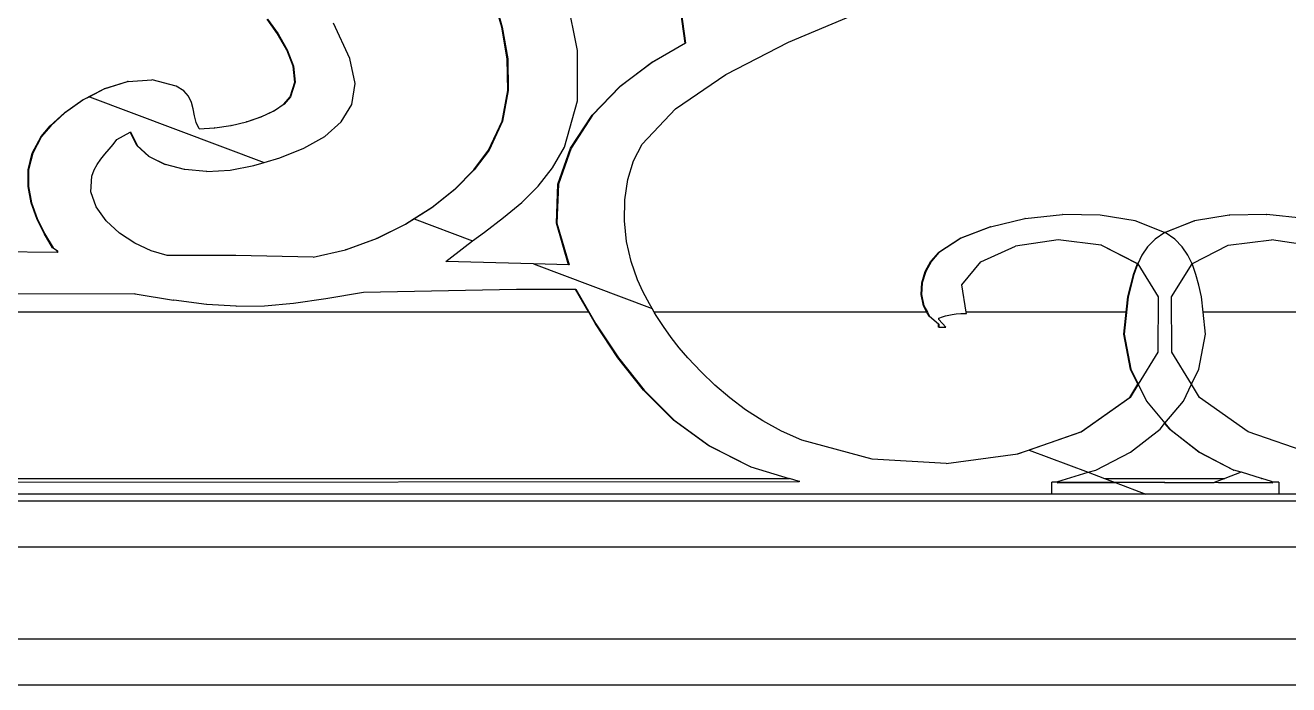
# Model space of a CAD drawing. Header units: inches. Extents: x 3672 to 10975, y -27382 to -746.
# Drawn here: x 4097.61 to 4111.33, y -26888.6 to -26881.43 of the extents above; entities that cross this region are included whole.
import ezdxf

# ---------------------------------------------------------------- set-up
doc = ezdxf.new("R2010")
doc.units = ezdxf.units.IN
doc.header["$LTSCALE"] = 17
doc.header["$MEASUREMENT"] = 0
doc.layers.add('25 BOT BAR', color=12, linetype='Continuous', lineweight=25)

# ---------------------------------------------------------------- blocks, each defined once
blk = doc.blocks.new('A$C99292ed1')
for p, q in [((32.767, 6.123), (32.668, 7.015)), ((32.672, 7.015), (32.772, 6.123)), ((30.778, 6.343), (30.681, 6.761)), ((30.686, 6.761), (30.782, 6.343)), ((31.598, 6.026), (31.488, 6.728)), ((28.342, 6.251), (28.228, 6.452)), ((28.233, 6.452), (28.347, 6.251)), ((33.891, 6.138), (34.656, 6.54)), ((29.126, 5.916), (28.949, 6.398)), ((30.836, 5.912), (30.778, 6.343)), ((30.782, 6.343), (30.778, 6.343)), ((30.782, 6.343), (30.841, 5.912)), ((28.442, 6.034), (28.342, 6.251)), ((28.347, 6.251), (28.342, 6.251)), ((28.347, 6.251), (28.447, 6.034)), ((32.404, 5.864), (32.767, 6.123)), ((32.772, 6.123), (32.409, 5.864)), ((32.772, 6.123), (32.767, 6.123)), ((33.21, 5.698), (33.891, 6.138)), ((28.51, 5.812), (28.442, 6.034)), ((28.447, 6.034), (28.442, 6.034)), ((28.447, 6.034), (28.515, 5.812)), ((29.185, 5.578), (29.126, 5.916)), ((30.842, 5.482), (30.836, 5.912)), ((30.841, 5.912), (30.836, 5.912)), ((30.841, 5.912), (30.847, 5.482)), ((31.597, 5.343), (31.598, 6.026)), ((28.528, 5.596), (28.51, 5.812)), ((28.515, 5.812), (28.51, 5.812)), ((28.515, 5.812), (28.532, 5.596)), ((32.058, 5.536), (32.404, 5.864)), ((32.409, 5.864), (32.063, 5.536)), ((32.409, 5.864), (32.404, 5.864)), ((26.718, 5.605), (26.976, 5.627)), ((26.976, 5.627), (26.977, 5.626)), ((26.981, 5.627), (26.976, 5.627)), ((27.242, 5.542), (26.981, 5.627)), ((32.663, 5.232), (33.21, 5.698)), ((26.228, 5.354), (26.46, 5.505)), ((26.464, 5.505), (26.298, 5.397)), ((26.46, 5.505), (26.713, 5.605)), ((26.464, 5.505), (26.46, 5.505)), ((26.718, 5.605), (26.464, 5.505)), ((26.718, 5.605), (26.713, 5.605)), ((27.323, 5.479), (27.242, 5.542)), ((28.477, 5.397), (28.528, 5.596)), ((28.532, 5.596), (28.482, 5.397)), ((28.532, 5.596), (28.528, 5.596)), ((29.149, 5.293), (29.185, 5.578)), ((31.757, 5.146), (32.058, 5.536)), ((32.063, 5.536), (31.761, 5.146)), ((32.063, 5.536), (32.058, 5.536)), ((26.028, 5.177), (26.228, 5.354)), ((26.232, 5.354), (26.033, 5.177)), ((26.232, 5.354), (26.228, 5.354)), ((26.298, 5.397), (26.232, 5.354)), ((26.298, 5.397), (28.195, 4.505)), ((27.375, 5.405), (27.323, 5.479)), ((27.407, 5.321), (27.375, 5.405)), ((28.409, 5.296), (28.477, 5.397)), ((28.482, 5.397), (28.414, 5.296)), ((28.482, 5.397), (28.477, 5.397)), ((30.78, 5.064), (30.842, 5.482)), ((30.847, 5.482), (30.784, 5.064)), ((30.847, 5.482), (30.842, 5.482)), ((27.426, 5.232), (27.407, 5.321)), ((27.44, 5.14), (27.426, 5.232)), ((28.302, 5.204), (28.409, 5.296)), ((28.414, 5.296), (28.307, 5.204)), ((28.414, 5.296), (28.409, 5.296)), ((29.034, 5.055), (29.149, 5.293)), ((31.457, 4.713), (31.597, 5.343)), ((32.301, 4.754), (32.663, 5.232)), ((25.873, 5.003), (26.028, 5.177)), ((26.033, 5.177), (25.878, 5.003)), ((26.033, 5.177), (26.028, 5.177)), ((27.459, 5.049), (27.44, 5.14)), ((28.005, 5.057), (28.164, 5.123)), ((28.169, 5.123), (28.01, 5.057)), ((28.164, 5.123), (28.302, 5.204)), ((28.169, 5.123), (28.164, 5.123)), ((28.307, 5.204), (28.169, 5.123)), ((28.307, 5.204), (28.302, 5.204)), ((31.524, 4.701), (31.757, 5.146)), ((31.761, 5.146), (31.529, 4.701)), ((31.761, 5.146), (31.757, 5.146)), ((25.774, 4.858), (25.873, 5.003)), ((25.878, 5.003), (25.779, 4.858)), ((25.878, 5.003), (25.873, 5.003)), ((27.49, 4.962), (27.459, 5.049)), ((27.49, 4.962), (27.656, 4.973)), ((27.661, 4.973), (27.656, 4.973)), ((27.661, 4.973), (27.833, 5.006)), ((27.837, 5.006), (27.833, 5.006)), ((27.837, 5.006), (28.005, 5.057)), ((28.01, 5.057), (28.005, 5.057)), ((28.854, 4.859), (29.034, 5.055)), ((30.634, 4.671), (30.78, 5.064)), ((30.784, 5.064), (30.639, 4.671)), ((30.784, 5.064), (30.78, 5.064)), ((25.678, 4.632), (25.774, 4.858)), ((25.779, 4.858), (25.683, 4.632)), ((25.779, 4.858), (25.774, 4.858)), ((26.556, 4.749), (26.597, 4.817)), ((26.597, 4.817), (26.742, 4.918)), ((26.742, 4.918), (26.746, 4.92)), ((26.813, 4.733), (26.742, 4.918)), ((26.746, 4.92), (26.818, 4.733)), ((28.626, 4.698), (28.854, 4.859)), ((26.466, 4.618), (26.512, 4.684)), ((26.512, 4.684), (26.556, 4.749)), ((26.943, 4.584), (26.813, 4.733)), ((26.818, 4.733), (26.813, 4.733)), ((26.818, 4.733), (26.947, 4.584)), ((28.365, 4.569), (28.626, 4.698)), ((30.473, 4.405), (30.634, 4.671)), ((30.639, 4.671), (30.478, 4.405)), ((30.639, 4.671), (30.634, 4.671)), ((31.329, 4.43), (31.457, 4.713)), ((31.387, 4.209), (31.524, 4.701)), ((31.529, 4.701), (31.392, 4.209)), ((31.529, 4.701), (31.524, 4.701)), ((32.207, 4.528), (32.301, 4.754)), ((25.633, 4.405), (25.678, 4.632)), ((25.683, 4.632), (25.638, 4.405)), ((25.683, 4.632), (25.678, 4.632)), ((26.382, 4.479), (26.422, 4.551)), ((26.422, 4.551), (26.466, 4.618)), ((27.119, 4.476), (26.943, 4.584)), ((26.947, 4.584), (26.943, 4.584)), ((26.947, 4.584), (27.124, 4.476)), ((28.195, 4.505), (28.365, 4.569)), ((32.145, 4.272), (32.207, 4.528)), ((25.632, 4.179), (25.633, 4.405)), ((25.638, 4.405), (25.633, 4.405)), ((25.638, 4.405), (25.636, 4.179)), ((26.324, 4.319), (26.349, 4.403)), ((26.349, 4.403), (26.382, 4.479)), ((27.124, 4.476), (27.119, 4.476)), ((27.331, 4.409), (27.124, 4.476)), ((27.336, 4.409), (27.331, 4.409)), ((27.57, 4.384), (27.336, 4.409)), ((27.574, 4.384), (27.827, 4.402)), ((27.827, 4.402), (28.085, 4.464)), ((28.085, 4.464), (28.195, 4.505)), ((30.265, 4.142), (30.473, 4.405)), ((30.478, 4.405), (30.27, 4.142)), ((30.478, 4.405), (30.473, 4.405)), ((31.173, 4.182), (31.329, 4.43)), ((26.315, 4.106), (26.324, 4.319)), ((27.572, 4.384), (27.57, 4.384)), ((27.574, 4.384), (27.572, 4.384)), ((32.113, 3.997), (32.145, 4.272)), ((25.665, 3.958), (25.632, 4.179)), ((25.636, 4.179), (25.632, 4.179)), ((25.636, 4.179), (25.67, 3.958)), ((30.016, 3.892), (30.265, 4.142)), ((30.27, 4.142), (30.021, 3.892)), ((30.27, 4.142), (30.265, 4.142)), ((30.993, 3.96), (31.173, 4.182)), ((31.371, 3.678), (31.387, 4.209)), ((31.392, 4.209), (31.376, 3.678)), ((31.392, 4.209), (31.387, 4.209)), ((26.372, 3.902), (26.315, 4.106)), ((32.109, 3.712), (32.113, 3.997)), ((25.726, 3.744), (25.665, 3.958)), ((25.67, 3.958), (25.665, 3.958)), ((25.67, 3.958), (25.731, 3.744)), ((26.479, 3.713), (26.372, 3.902)), ((29.731, 3.666), (30.016, 3.892)), ((30.021, 3.892), (29.826, 3.738)), ((30.021, 3.892), (30.016, 3.892)), ((30.796, 3.756), (30.993, 3.96)), ((25.807, 3.538), (25.726, 3.744)), ((25.731, 3.744), (25.726, 3.744)), ((25.731, 3.744), (25.811, 3.538)), ((26.624, 3.546), (26.479, 3.713)), ((29.826, 3.738), (29.736, 3.666)), ((29.826, 3.738), (30.46, 3.44)), ((30.589, 3.56), (30.796, 3.756)), ((32.132, 3.429), (32.109, 3.712)), ((36.084, 3.632), (36.458, 3.742)), ((36.462, 3.742), (36.458, 3.742)), ((36.462, 3.742), (36.864, 3.797)), ((36.869, 3.797), (36.864, 3.797)), ((37.276, 3.789), (36.869, 3.797)), ((37.655, 3.71), (37.276, 3.789)), ((37.975, 3.553), (37.655, 3.71)), ((37.975, 3.553), (38.295, 3.71)), ((38.3, 3.71), (37.979, 3.552)), ((38.295, 3.71), (38.3, 3.71)), ((38.675, 3.789), (38.3, 3.71)), ((38.675, 3.789), (38.679, 3.789)), ((39.082, 3.797), (38.679, 3.789)), ((39.082, 3.797), (39.086, 3.797)), ((39.493, 3.742), (39.086, 3.797)), ((29.417, 3.472), (29.731, 3.666)), ((29.736, 3.666), (29.422, 3.472)), ((29.736, 3.666), (29.731, 3.666)), ((31.502, 3.116), (31.371, 3.678)), ((31.376, 3.678), (31.371, 3.678)), ((31.376, 3.678), (31.507, 3.116)), ((35.757, 3.476), (36.079, 3.632)), ((36.084, 3.632), (35.762, 3.476)), ((36.084, 3.632), (36.079, 3.632)), ((25.898, 3.344), (25.807, 3.538)), ((25.811, 3.538), (25.807, 3.538)), ((25.811, 3.538), (25.903, 3.344)), ((26.792, 3.407), (26.624, 3.546)), ((29.08, 3.32), (29.417, 3.472)), ((29.422, 3.472), (29.085, 3.32)), ((29.422, 3.472), (29.417, 3.472)), ((30.378, 3.364), (30.46, 3.44)), ((30.46, 3.44), (30.589, 3.56)), ((35.519, 3.282), (35.757, 3.476)), ((35.762, 3.476), (35.524, 3.282)), ((35.762, 3.476), (35.757, 3.476)), ((36.82, 3.452), (36.355, 3.368)), ((37.285, 3.382), (36.82, 3.452)), ((37.871, 3.462), (37.789, 3.359)), ((37.976, 3.552), (37.871, 3.462)), ((37.976, 3.552), (37.975, 3.553)), ((37.979, 3.552), (37.976, 3.552)), ((38.085, 3.462), (37.979, 3.552)), ((38.166, 3.359), (38.085, 3.462)), ((38.666, 3.382), (39.135, 3.452)), ((39.596, 3.368), (39.135, 3.452)), ((25.948, 3.282), (21.687, 3.344)), ((25.948, 3.303), (25.898, 3.344)), ((25.903, 3.344), (25.898, 3.344)), ((25.903, 3.344), (25.952, 3.303)), ((25.948, 3.282), (25.948, 3.303)), ((25.952, 3.303), (25.948, 3.303)), ((25.952, 3.303), (25.952, 3.282)), ((26.97, 3.303), (26.792, 3.407)), ((27.143, 3.241), (26.97, 3.303)), ((28.73, 3.22), (29.08, 3.32)), ((29.085, 3.32), (29.08, 3.32)), ((30.168, 3.158), (30.378, 3.364)), ((32.18, 3.158), (32.132, 3.429)), ((35.978, 3.156), (36.355, 3.368)), ((37.289, 3.382), (37.285, 3.382)), ((37.674, 3.134), (37.285, 3.382)), ((37.289, 3.382), (37.679, 3.134)), ((37.789, 3.359), (37.727, 3.245)), ((38.228, 3.245), (38.166, 3.359)), ((38.276, 3.134), (38.666, 3.382)), ((25.952, 3.282), (25.948, 3.282)), ((27.887, 3.241), (27.143, 3.241)), ((28.73, 3.22), (27.887, 3.241)), ((31.122, 3.128), (30.168, 3.158)), ((32.251, 2.909), (32.18, 3.158)), ((35.375, 3.023), (35.437, 3.164)), ((35.442, 3.164), (35.38, 3.023)), ((35.437, 3.164), (35.519, 3.282)), ((35.442, 3.164), (35.437, 3.164)), ((35.524, 3.282), (35.442, 3.164)), ((35.524, 3.282), (35.519, 3.282)), ((35.772, 2.843), (35.978, 3.156)), ((37.727, 3.245), (37.682, 3.127)), ((38.273, 3.127), (38.228, 3.245)), ((31.122, 3.128), (32.408, 2.523)), ((31.502, 3.116), (31.122, 3.128)), ((31.507, 3.116), (31.502, 3.116)), ((35.338, 2.868), (35.375, 3.023)), ((35.38, 3.023), (35.343, 2.868)), ((35.38, 3.023), (35.375, 3.023)), ((37.637, 2.983), (37.675, 3.119)), ((37.68, 3.119), (37.642, 2.983)), ((37.679, 3.134), (37.674, 3.134)), ((37.678, 3.127), (37.674, 3.134)), ((37.675, 3.119), (37.678, 3.127)), ((37.675, 3.119), (37.68, 3.119)), ((37.678, 3.127), (37.68, 3.132)), ((37.68, 3.121), (37.678, 3.127)), ((37.679, 3.134), (37.68, 3.132)), ((37.68, 3.132), (37.682, 3.127)), ((37.682, 3.127), (37.68, 3.121)), ((37.68, 3.121), (37.68, 3.119)), ((37.682, 3.127), (37.905, 2.681)), ((38.051, 2.681), (38.273, 3.127)), ((38.273, 3.127), (38.276, 3.134)), ((38.276, 3.119), (38.273, 3.127)), ((38.313, 2.983), (38.276, 3.119)), ((32.312, 2.745), (32.251, 2.909)), ((37.606, 2.837), (37.637, 2.983)), ((37.642, 2.983), (37.61, 2.837)), ((37.637, 2.983), (37.642, 2.983)), ((38.345, 2.837), (38.313, 2.983)), ((29.275, 2.743), (30.937, 2.784)), ((30.937, 2.784), (31.577, 2.784)), ((31.577, 2.784), (31.581, 2.784)), ((31.721, 2.472), (31.577, 2.784)), ((31.581, 2.784), (31.799, 2.315)), ((32.379, 2.584), (32.312, 2.745)), ((35.33, 2.709), (35.338, 2.868)), ((35.343, 2.868), (35.335, 2.709)), ((35.343, 2.868), (35.338, 2.868)), ((35.819, 2.472), (35.772, 2.843)), ((37.575, 2.681), (37.606, 2.837)), ((37.61, 2.837), (37.58, 2.681)), ((37.606, 2.837), (37.61, 2.837)), ((38.376, 2.681), (38.345, 2.837)), ((16.133, 2.743), (26.791, 2.722)), ((26.796, 2.722), (26.791, 2.722)), ((26.796, 2.722), (27.211, 2.632)), ((27.216, 2.632), (27.211, 2.632)), ((27.569, 2.576), (27.216, 2.632)), ((28.514, 2.593), (28.865, 2.655)), ((28.865, 2.655), (29.275, 2.743)), ((35.335, 2.709), (35.33, 2.709)), ((35.355, 2.557), (35.33, 2.709)), ((35.335, 2.709), (35.36, 2.557)), ((37.58, 2.681), (37.537, 2.171)), ((37.557, 2.472), (37.575, 2.681)), ((37.575, 2.681), (37.58, 2.681)), ((37.905, 2.681), (37.901, 1.929)), ((38.054, 1.929), (38.051, 2.681)), ((38.393, 2.472), (38.376, 2.681)), ((31.721, 2.472), (15.246, 2.472)), ((27.574, 2.576), (27.569, 2.576)), ((27.888, 2.551), (27.574, 2.576)), ((27.892, 2.551), (27.888, 2.551)), ((27.893, 2.551), (27.892, 2.551)), ((27.893, 2.551), (28.198, 2.558)), ((28.198, 2.558), (28.514, 2.593)), ((31.795, 2.315), (31.721, 2.472)), ((32.408, 2.523), (32.379, 2.584)), ((32.432, 2.472), (32.408, 2.523)), ((35.393, 2.472), (32.432, 2.472)), ((32.452, 2.428), (32.432, 2.472)), ((35.36, 2.557), (35.355, 2.557)), ((35.393, 2.472), (35.355, 2.557)), ((35.36, 2.557), (35.398, 2.472)), ((35.398, 2.472), (35.393, 2.472)), ((35.417, 2.419), (35.393, 2.472)), ((35.398, 2.472), (35.422, 2.419)), ((37.557, 2.472), (35.819, 2.472)), ((35.822, 2.452), (35.819, 2.472)), ((37.532, 2.171), (37.557, 2.472)), ((40.131, 2.472), (38.393, 2.472)), ((38.418, 2.171), (38.393, 2.472)), ((32.531, 2.275), (32.452, 2.428)), ((35.422, 2.419), (35.417, 2.419)), ((35.519, 2.307), (35.417, 2.419)), ((35.422, 2.419), (35.524, 2.307)), ((35.524, 2.39), (35.561, 2.407)), ((35.524, 2.37), (35.524, 2.39)), ((35.599, 2.266), (35.524, 2.37)), ((35.561, 2.407), (35.595, 2.421)), ((35.595, 2.421), (35.631, 2.432)), ((35.631, 2.432), (35.669, 2.441)), ((35.669, 2.441), (35.712, 2.447)), ((35.712, 2.447), (35.762, 2.451)), ((35.762, 2.451), (35.822, 2.452)), ((31.799, 2.315), (31.795, 2.315)), ((32.038, 1.852), (31.795, 2.315)), ((31.799, 2.315), (32.043, 1.852)), ((32.615, 2.128), (32.531, 2.275)), ((35.524, 2.307), (35.519, 2.307)), ((35.519, 2.266), (35.519, 2.307)), ((35.524, 2.266), (35.519, 2.266)), ((35.524, 2.307), (35.524, 2.266)), ((35.524, 2.266), (35.599, 2.266)), ((32.703, 1.986), (32.615, 2.128)), ((37.532, 2.171), (37.537, 2.171)), ((37.603, 1.695), (37.532, 2.171)), ((37.537, 2.171), (37.608, 1.695)), ((38.347, 1.695), (38.418, 2.171)), ((32.796, 1.851), (32.703, 1.986)), ((37.901, 1.929), (37.688, 1.492)), ((38.268, 1.492), (38.054, 1.929)), ((32.043, 1.852), (32.038, 1.852)), ((32.317, 1.41), (32.038, 1.852)), ((32.043, 1.852), (32.322, 1.41)), ((32.94, 1.661), (32.796, 1.851)), ((33.091, 1.479), (32.94, 1.661)), ((37.603, 1.695), (37.608, 1.695)), ((37.683, 1.492), (37.603, 1.695)), ((37.608, 1.695), (37.686, 1.497)), ((38.268, 1.492), (38.347, 1.695)), ((32.322, 1.41), (32.317, 1.41)), ((32.643, 1.006), (32.317, 1.41)), ((32.322, 1.41), (32.648, 1.006)), ((33.252, 1.306), (33.091, 1.479)), ((37.596, 1.314), (37.683, 1.492)), ((37.685, 1.486), (37.601, 1.314)), ((37.683, 1.492), (37.686, 1.497)), ((37.685, 1.486), (37.683, 1.492)), ((37.688, 1.492), (37.685, 1.486)), ((37.686, 1.497), (37.688, 1.492)), ((37.688, 1.492), (37.778, 1.262)), ((38.178, 1.262), (38.268, 1.492)), ((38.354, 1.314), (38.268, 1.492)), ((33.425, 1.144), (33.252, 1.306)), ((37.068, 0.848), (37.596, 1.314)), ((37.601, 1.314), (37.072, 0.848)), ((37.601, 1.314), (37.596, 1.314)), ((37.778, 1.262), (37.978, 0.962)), ((37.978, 0.962), (38.178, 1.262)), ((38.883, 0.848), (38.354, 1.314)), ((33.612, 0.993), (33.425, 1.144)), ((32.648, 1.006), (32.643, 1.006)), ((33.026, 0.655), (32.643, 1.006)), ((32.648, 1.006), (33.031, 0.655)), ((33.815, 0.855), (33.612, 0.993)), ((37.975, 0.959), (37.978, 0.962)), ((37.978, 0.962), (38.03, 0.883)), ((34.036, 0.731), (33.815, 0.855)), ((36.379, 0.545), (37.068, 0.848)), ((37.072, 0.848), (36.503, 0.597)), ((37.072, 0.848), (37.068, 0.848)), ((37.603, 0.568), (37.925, 0.883)), ((37.925, 0.883), (37.975, 0.959)), ((38.026, 0.883), (37.975, 0.959)), ((38.026, 0.883), (38.03, 0.883)), ((38.347, 0.568), (38.026, 0.883)), ((38.03, 0.883), (38.352, 0.568)), ((39.572, 0.545), (38.883, 0.848)), ((34.797, 0.473), (34.036, 0.731)), ((33.031, 0.655), (33.026, 0.655)), ((33.477, 0.371), (33.026, 0.655)), ((33.031, 0.655), (33.482, 0.371)), ((36.503, 0.597), (36.383, 0.545)), ((36.503, 0.597), (37.144, 0.296)), ((37.228, 0.327), (37.603, 0.568)), ((38.347, 0.568), (38.352, 0.568)), ((38.723, 0.327), (38.347, 0.568)), ((38.352, 0.568), (38.727, 0.327)), ((35.602, 0.415), (34.797, 0.473)), ((35.602, 0.415), (36.379, 0.545)), ((36.383, 0.545), (36.379, 0.545)), ((33.482, 0.371), (33.477, 0.371)), ((33.482, 0.371), (33.897, 0.213)), ((36.814, 0.171), (37.144, 0.296)), ((37.144, 0.296), (37.228, 0.327)), ((37.144, 0.296), (37.32, 0.213)), ((38.807, 0.296), (38.63, 0.213)), ((38.723, 0.327), (38.727, 0.327)), ((38.807, 0.296), (38.727, 0.327)), ((38.809, 0.297), (38.807, 0.296)), ((39.027, 0.213), (38.809, 0.297)), ((15.761, 0.15), (34.007, 0.171)), ((15.823, 0.213), (33.897, 0.213)), ((33.897, 0.213), (33.902, 0.213)), ((34.007, 0.171), (33.902, 0.213)), ((34.012, 0.171), (34.007, 0.171)), ((36.749, 0), (36.749, 0.161)), ((36.814, 0.161), (36.749, 0.161)), ((36.814, 0.161), (36.814, 0.171)), ((36.814, 0.15), (36.814, 0.161)), ((37.437, 0.158), (36.814, 0.161)), ((37.447, 0.153), (36.814, 0.15)), ((37.32, 0.213), (38.63, 0.213)), ((37.32, 0.213), (37.437, 0.158)), ((37.437, 0.158), (37.447, 0.153)), ((37.975, 0.156), (37.437, 0.158)), ((37.975, 0.156), (37.447, 0.153)), ((37.447, 0.153), (37.772, 0)), ((37.975, 0.156), (37.978, 0.156)), ((37.978, 0.156), (38.514, 0.158)), ((39.142, 0.15), (37.978, 0.156)), ((38.63, 0.213), (38.514, 0.158)), ((38.514, 0.158), (39.137, 0.161)), ((39.027, 0.213), (39.032, 0.213)), ((39.137, 0.171), (39.032, 0.213)), ((39.137, 0.171), (39.142, 0.171)), ((39.137, 0.161), (39.137, 0.171)), ((39.137, 0.161), (39.142, 0.161)), ((39.142, 0.171), (39.142, 0.161)), ((39.142, 0.161), (39.142, 0.15)), ((39.216, 0.161), (39.142, 0.161)), ((39.216, 0.161), (39.216, 0)), ((36.749, 0), (4.93, 0)), ((37.772, 0), (36.749, 0)), ((39.216, 0), (37.772, 0)), ((73.436, 0), (39.216, 0))]:
    blk.add_line(p, q)
at = {"layer": '25 BOT BAR'}
blk.add_line((148.015, 0), (0.015, 0), dxfattribs=at)

msp = doc.modelspace()

# ---------------------------------------------------------------- linework, layer by layer
at = {"layer": '25 BOT BAR'}
for p, q in [((4072.025, -26886.596), (4220.025, -26886.596)), ((4070.525, -26887.096), (4221.525, -26887.096)), ((4071.025, -26888.096), (4221.025, -26888.096)), ((4071.025, -26888.596), (4221.025, -26888.596))]:
    msp.add_line(p, q, dxfattribs=at)

# ---------------------------------------------------------------- block references
at = {"layer": '25 BOT BAR', "yscale": 0.8}
msp.add_blockref('A$C99292ed1', (4072.01, -26886.524), dxfattribs=at)

doc.saveas('drawing.dxf')
